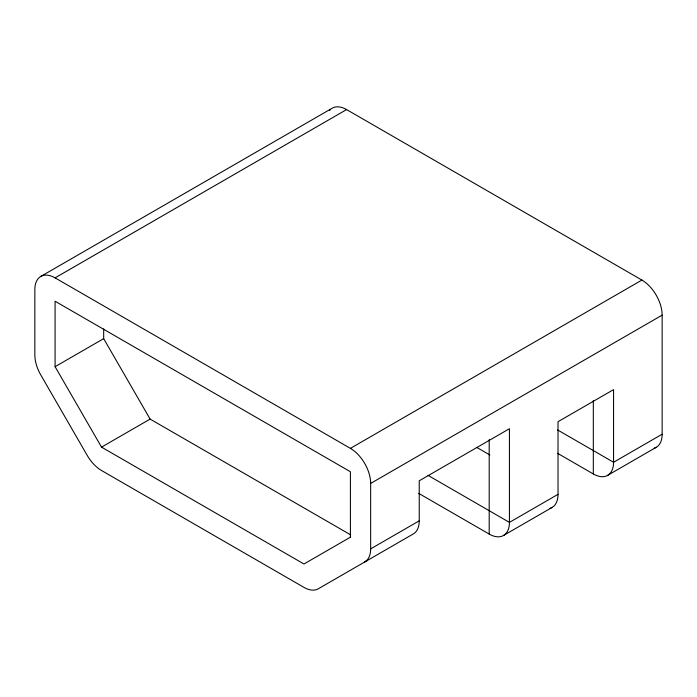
<?xml version="1.0" encoding="UTF-8"?>
<svg xmlns="http://www.w3.org/2000/svg" width="697" height="697" viewBox="0 0 697 697"><rect width="100%" height="100%" fill="white"/><g stroke="black" fill="none" stroke-linecap="round" stroke-linejoin="round"><path stroke-width="1.05" d="M40.783 276.448L332.277 108.157A28.629 16.528 60 0 1 346.592 109.577L641.911 280.072A28.629 16.528 60 0 1 662.15 315.131L662.15 434.214A28.629 16.528 60 0 1 654.23 448.18M418.653 493.345L489.198 534.068A28.629 16.528 60 0 0 509.437 522.384L509.437 428.707L419.237 480.791L419.237 520.825A28.629 16.528 60 0 1 413.304 533.937L318.276 588.799A28.629 16.528 60 0 1 303.962 587.379L101.535 470.51A28.629 16.528 60 0 1 87.221 455.402L40.783 374.951A28.629 16.528 60 0 1 34.85 355.008L34.85 289.551A28.629 16.528 60 0 1 55.089 277.868L346.592 109.577M350.678 537.038L303.962 564.004L101.535 447.134L55.089 366.692L103.679 338.646L103.679 328.906M101.535 447.134L150.116 419.089L350.669 534.869M55.089 277.868L350.408 448.371L641.911 280.072M364.723 561.982A28.629 16.528 60 0 0 370.656 548.879L370.656 483.43L662.15 315.131M370.656 548.879L419.237 520.825M557.583 453.311L593.321 473.951A28.629 16.528 60 0 0 613.569 462.259L613.569 389.632L558.018 421.702L558.018 494.33L509.437 522.384L428.063 475.398M662.15 434.214L613.569 462.259L557.583 429.944M503.513 535.488L552.094 507.433M607.636 475.363L656.217 447.317M476.643 447.352L489.808 454.949M103.679 338.646L150.116 419.089M593.321 400.705L593.321 473.951M489.198 439.633L489.198 534.068M350.408 537.187L350.408 471.738L55.089 301.243L55.089 366.692M350.408 448.371A28.629 16.528 60 0 1 370.656 483.43M366.866 560.745A28.629 16.528 60 0 1 364.871 561.616M558.018 494.33A28.629 16.528 60 0 1 550.099 508.305M329.515 110.535A28.629 16.528 60 0 1 330.535 109.446"/></g></svg>
